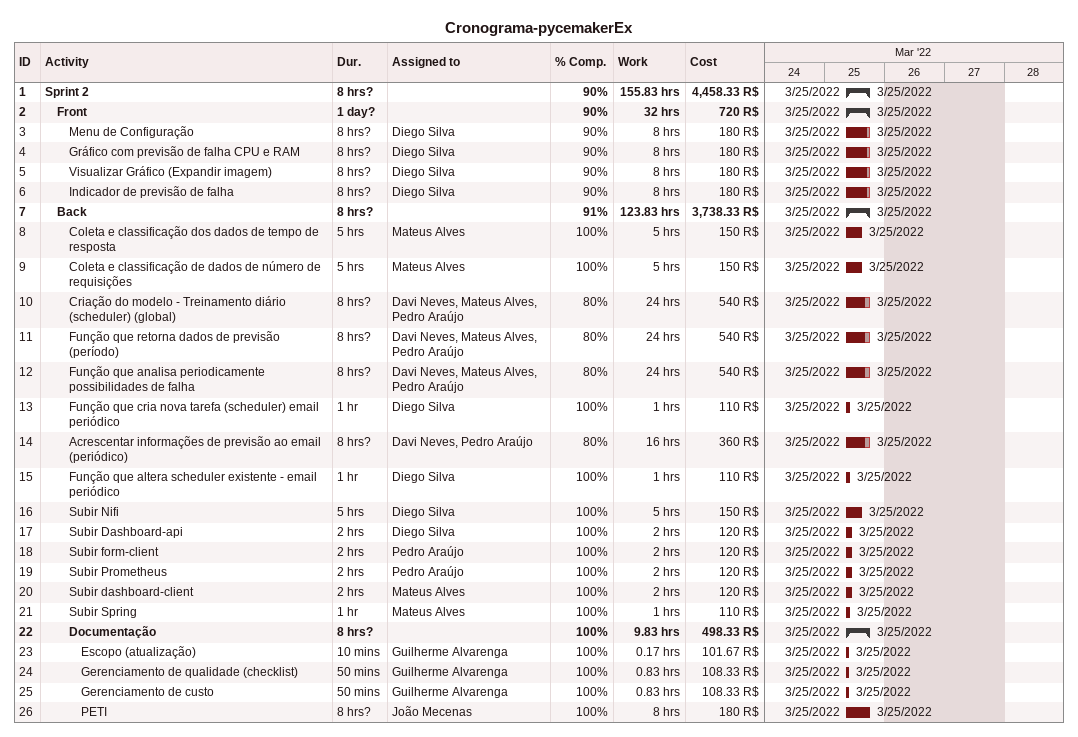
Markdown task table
Cronograma-pycemakerEx

| ID | Level | Task | Duration | Start | Finish | Resources | % complete | Work (h) | Cost (R$) |
|---|---|---|---|---|---|---|---|---|---|
| 1 | 1 | **Sprint 2** | 8h? | 2022-03-25 | 2022-03-25 |  | 90 | 155.83 | 4458.33 |
| 2 | 2 | **Front** | 1d? | 2022-03-25 | 2022-03-25 |  | 90 | 32 | 720 |
| 3 | 3 | Menu de Configuração | 8h? | 2022-03-25 | 2022-03-25 | Diego Silva | 90 | 8 | 180 |
| 4 | 3 | Gráfico com previsão de falha CPU e RAM | 8h? | 2022-03-25 | 2022-03-25 | Diego Silva | 90 | 8 | 180 |
| 5 | 3 | Visualizar Gráfico (Expandir imagem) | 8h? | 2022-03-25 | 2022-03-25 | Diego Silva | 90 | 8 | 180 |
| 6 | 3 | Indicador de previsão de falha | 8h? | 2022-03-25 | 2022-03-25 | Diego Silva | 90 | 8 | 180 |
| 7 | 2 | **Back** | 8h? | 2022-03-25 | 2022-03-25 |  | 91 | 123.83 | 3738.33 |
| 8 | 3 | Coleta e classificação dos dados de tempo de resposta | 5h | 2022-03-25 | 2022-03-25 | Mateus Alves | 100 | 5 | 150 |
| 9 | 3 | Coleta e classificação de dados de número de requisições | 5h | 2022-03-25 | 2022-03-25 | Mateus Alves | 100 | 5 | 150 |
| 10 | 3 | Criação do modelo - Treinamento diário (scheduler) (global) | 8h? | 2022-03-25 | 2022-03-25 | Davi Neves, Mateus Alves, Pedro Araújo | 80 | 24 | 540 |
| 11 | 3 | Função que retorna dados de previsão (período) | 8h? | 2022-03-25 | 2022-03-25 | Davi Neves, Mateus Alves, Pedro Araújo | 80 | 24 | 540 |
| 12 | 3 | Função que analisa periodicamente possibilidades de falha | 8h? | 2022-03-25 | 2022-03-25 | Davi Neves, Mateus Alves, Pedro Araújo | 80 | 24 | 540 |
| 13 | 3 | Função que cria nova tarefa (scheduler) email periódico | 1h | 2022-03-25 | 2022-03-25 | Diego Silva | 100 | 1 | 110 |
| 14 | 3 | Acrescentar informações de previsão ao email (periódico) | 8h? | 2022-03-25 | 2022-03-25 | Davi Neves, Pedro Araújo | 80 | 16 | 360 |
| 15 | 3 | Função que altera scheduler existente - email periódico | 1h | 2022-03-25 | 2022-03-25 | Diego Silva | 100 | 1 | 110 |
| 16 | 3 | Subir Nifi | 5h | 2022-03-25 | 2022-03-25 | Diego Silva | 100 | 5 | 150 |
| 17 | 3 | Subir Dashboard-api | 2h | 2022-03-25 | 2022-03-25 | Diego Silva | 100 | 2 | 120 |
| 18 | 3 | Subir form-client | 2h | 2022-03-25 | 2022-03-25 | Pedro Araújo | 100 | 2 | 120 |
| 19 | 3 | Subir Prometheus | 2h | 2022-03-25 | 2022-03-25 | Pedro Araújo | 100 | 2 | 120 |
| 20 | 3 | Subir dashboard-client | 2h | 2022-03-25 | 2022-03-25 | Mateus Alves | 100 | 2 | 120 |
| 21 | 3 | Subir Spring | 1h | 2022-03-25 | 2022-03-25 | Mateus Alves | 100 | 1 | 110 |
| 22 | 3 | **Documentação** | 8h? | 2022-03-25 | 2022-03-25 |  | 100 | 9.83 | 498.33 |
| 23 | 4 | Escopo (atualização) | 10min | 2022-03-25 | 2022-03-25 | Guilherme Alvarenga | 100 | 0.17 | 101.67 |
| 24 | 4 | Gerenciamento de qualidade (checklist) | 50min | 2022-03-25 | 2022-03-25 | Guilherme Alvarenga | 100 | 0.83 | 108.33 |
| 25 | 4 | Gerenciamento de custo | 50min | 2022-03-25 | 2022-03-25 | Guilherme Alvarenga | 100 | 0.83 | 108.33 |
| 26 | 4 | PETI | 8h? | 2022-03-25 | 2022-03-25 | João Mecenas | 100 | 8 | 180 |
